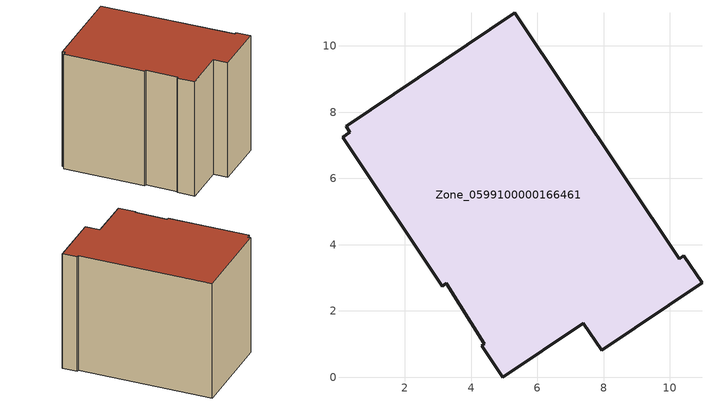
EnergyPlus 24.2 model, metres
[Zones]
Zone_0599100000166461
 floor ground (C_G): 0.12,7.24 0.34,7.4 0.23,7.57 5.31,11 10.28,3.57 10.42,3.67 10.97,2.85 7.94,0.81 7.39,1.62 4.96,0 4.32,0.95 4.4,1 3.24,2.83 3.12,2.75 z0
 wall outside (C_F): 7.94,0.81 10.97,2.85 10.42,3.67 10.28,3.57 5.31,11 0.23,7.57 0.34,7.4 0.12,7.24 3.12,2.75 3.24,2.83 4.4,1 4.32,0.95 4.96,0 7.39,1.62 7.94,0.81 z0:8.07
 roof outside (C_R): 0.34,7.4 0.12,7.24 3.12,2.75 3.24,2.83 4.4,1 4.32,0.95 4.96,0 7.39,1.62 7.94,0.81 10.97,2.85 10.42,3.67 10.28,3.57 5.31,11 0.23,7.57 z8.07
[BUILDING]
Pand.0599100000166461: North Axis=0; Terrain=City; Loads Convergence Tolerance Value=0.04; Temperature Convergence Tolerance Value=0.4; Solar Distribution=FullExterior; Maximum Number of Warmup Days=25; Minimum Number of Warmup Days=1
[Site:Location]
Rotterdam.The.Hague.AP_ZH_NLD Design_Conditions: Latitude=51.96; Longitude=4.45; Time Zone=1; Elevation=-4.5
[SITE:GROUNDTEMPERATURE:BUILDINGSURFACE]
18, 18, 18, 18, 18, 18, 18, 18, 18, 18, 18, 18
[MATERIAL] Thermal Absorptance=0.9; Solar Absorptance=0.7; Visible Absorptance=0.7
Name | Roughness | Thickness | Conductivity | Density | Specific Heat
G.TC.1965-1974 | MediumSmooth | 0.15 | 0.882353 | 540 | 1210
F.TC.1965-1974 | Rough | 0.3 | 0.697674 | 1920 | 840
R.TC.1965-1974 | MediumRough | 0.2 | 0.232558 | 1500 | 1000
[CONSTRUCTION]
C_G: G.TC.1965-1974
C_F: F.TC.1965-1974
C_R: R.TC.1965-1974
[ZONE]
Zone_0599100000166461: Type=1; Multiplier=1; Ceiling Height=Autocalculate; Volume=Autocalculate; Floor Area=autocalculate; Part of Total Floor Area=Yes
[ZONEINFILTRATION:DESIGNFLOWRATE]
Infil_Zone_0599100000166461: Zone or ZoneList or Space or SpaceList=Zone_0599100000166461; Schedule=AlwaysOn; Design Flow Rate Calculation Method=Flow/Area; Flow Rate per Floor Area=0.003; Constant Term Coefficient=1; Temperature Term Coefficient=0; Velocity Term Coefficient=0; Velocity Squared Term Coefficient=0
[HVACTEMPLATE:ZONE:IDEALLOADSAIRSYSTEM]
Zone_0599100000166461: Maximum Heating Supply Air Temperature=50; Minimum Cooling Supply Air Temperature=13; Maximum Heating Supply Air Humidity Ratio=0.0156; Minimum Cooling Supply Air Humidity Ratio=0.0077; Heating Limit=NoLimit; Cooling Limit=NoLimit; Dehumidification Control Type=ConstantSensibleHeatRatio; Cooling Sensible Heat Ratio=0.7; Dehumidification Setpoint=60; Humidification Control Type=None; Humidification Setpoint=30; Outdoor Air Method=None; Outdoor Air Flow Rate per Person=0.00944; Outdoor Air Flow Rate per Zone Floor Area=0; Outdoor Air Flow Rate per Zone=0; Demand Controlled Ventilation Type=None; Outdoor Air Economizer Type=NoEconomizer; Heat Recovery Type=None; Sensible Heat Recovery Effectiveness=0.7; Latent Heat Recovery Effectiveness=0.65
[ZONECONTROL:THERMOSTAT]
ThermostatControl_Zone_0599100000166461: Zone or ZoneList=Zone_0599100000166461; Control Type Schedule=DualSetpointControlType; Control 1=Thermostat_Zone_0599100000166461; Temperature Difference Between Cutout And Setpoint=0
[THERMOSTATSETPOINT:DUALSETPOINT]
Thermostat_Zone_0599100000166461: Heating Setpoint Temperature Schedule=HeatingSetpoint_Zone_0599100000166461; Cooling Setpoint Temperature Schedule=CoolingSetpoint_Zone_0599100000166461
[SCHEDULE:COMPACT]
HeatingSetpoint_Zone_0599100000166461: Through: 12/31, For: AllDays, Until: 24:00, 21
CoolingSetpoint_Zone_0599100000166461: Through: 12/31, For: AllDays, Until: 24:00, 24
DualSetpointControlType: Through: 12/31, For: AllDays, Until: 24:00, 4
AlwaysOn: Through: 12/31, For: AllDays, Until: 24:00, 1
